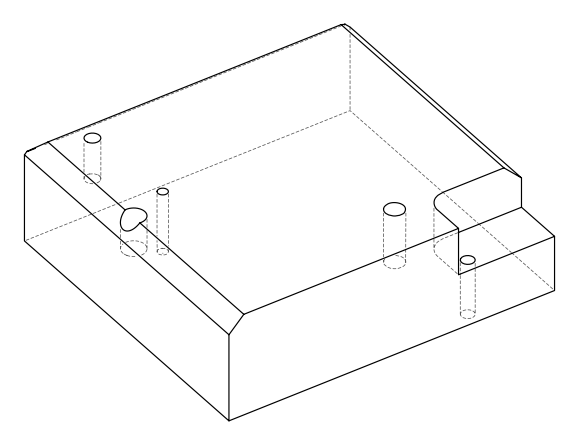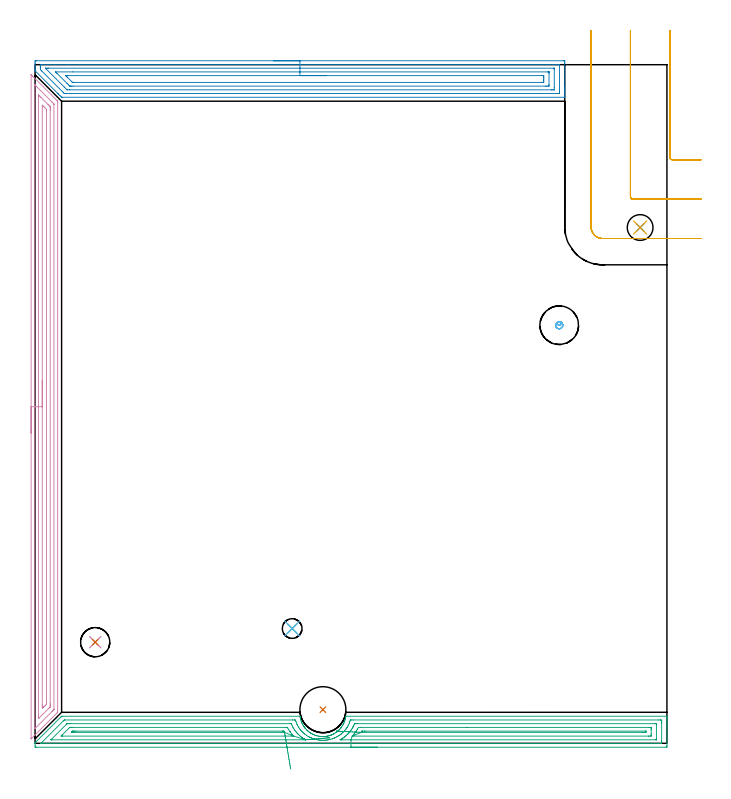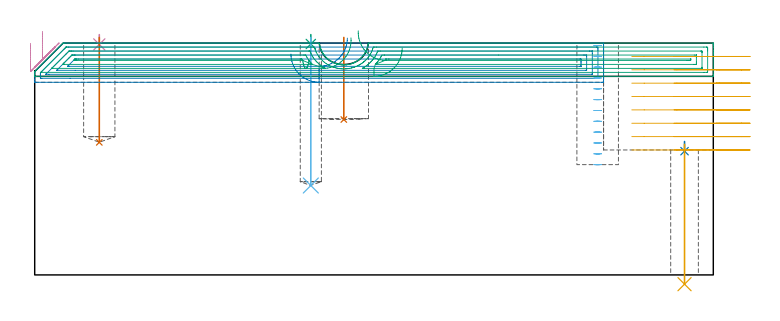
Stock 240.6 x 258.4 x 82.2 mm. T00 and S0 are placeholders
(PLAN: 12 operations, 7 tool changes, 32 min)
(1 INDEXABLE_INSERT_DRILL_BLIND_HOLE_FROM_SOLID | STEP1POCKET | NXT0302_006 | 0.12 min | 6463 mm3)
(2 SPOT_DRILL | STEP1HOLE | NXT0321_9005460120000 | 0.04 min | 4172 mm3)
(3 SPOT_DRILL_1 | STEP1POCKET_1 | NXT0321_9005460120000 | 0.03 min | 0 mm3)
(4 SPOT_DRILL_2 | STEP1POCKET_2 | NXT0321_9005460120000 | 0.03 min | 1 mm3)
(5 DRILL_THROUGH_HOLE_INTO_CENTER | STEP1HOLE | NXT0301_069 | 0.21 min | 3388 mm3)
(6 DRILL_BLIND_HOLE_INTO_CENTER | STEP1POCKET_1 | NXT0301_046 | 0.21 min | 2182 mm3)
(7 DRILL_BLIND_HOLE_INTO_CENTER_1 | STEP1POCKET_2 | NXT0301_082 | 0.15 min | 3269 mm3)
(8 AREA_MILL | FG_CHAMFER_SURFACE | UGT0205_001 | 8.23 min | 20162 mm3)
(9 AREA_MILL_1 | FG_CHAMFER_SURFACE_1 | UGT0205_001 | 9.45 min | 16419 mm3)
(10 AREA_MILL_2 | FG_CHAMFER_SURFACE_2 | UGT0205_001 | 8.01 min | 12214 mm3)
(11 MILL_CORNER_NOTCH_RECTANGULAR | CORNER_NOTCH_RECTANGULAR | UGT0201_094 | Follow Part, ap 5, ae 75% | 4.93 min | 105756 mm3)
(12 MILL_BLIND_HOLE_FROM_SOLID_MATERIAL | STEP1POCKET_3 | NXT0201_011 | Spiral | 0.62 min | 7326 mm3)
(TOOL NXT0302_006 | Index. Insert Drill 17.5mm [880-D1750L25-05] | D17.5 PA176 FL88 Z2)
(TOOL NXT0321_9005460120000 | NC Spot Drill, 142deg, 12mm, Carbide, Uncoated | D12 PA142 FL30 Z2)
(TOOL NXT0301_069 | Carbide Drill 9.8mm [860.1-0980-029A1-MM 2214] | D9.8 PA140 FL47 Z2)
(TOOL NXT0301_046 | Carbide Drill 7.5mm [860.1-0750-038A1-MM 2214] | D7.5 PA140 FL53 Z2)
(TOOL NXT0301_082 | Carbide Drill 11.1mm [860.1-1110-033A1-MM 2214] | D11.1 PA140 FL55 Z2)
(TOOL UGT0205_001 | Chamfer Mill 20 x 3 x 45 deg. | D20 FL50 Z2)
(TOOL UGT0201_094 | End mill 20 mm | D20 FL38 Z4)
(TOOL NXT0201_011 | ENDMILL 12mm [2P460-1200-NA 1630] | D12 FL38 Z6)
(OP 1 INDEXABLE_INSERT_DRILL_BLIND_HOLE_FROM_SOLID)
G17 G21 G94 G90
T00 M6
G54
G17 G0 G90 X109.6 Y12.8 S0 M3
G43 Z92.2 H1
G94 G81 G98 Z55.1 F250. R84.2
G80
M5
M2
(OP 2 SPOT_DRILL)
G17 G21 G94 G90
T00 M6
G54
G17 G0 G90 X230.4 Y196.4 S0 M3
G43 Z92.2 H0
G94 G81 G98 Z43.874 F250. R47.3
G80
M5
M2
(OP 3 SPOT_DRILL_1)
G17 G21 G94 G90
T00 M6
G54
G17 G0 G90 X97.9 Y43.7 S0 M3
G43 Z92.2 H0
G94 G81 G98 Z81.877 F250. R85.2
G80
M5
M2
(OP 4 SPOT_DRILL_2)
G17 G21 G94 G90
T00 M6
G54
G17 G0 G90 X22.9 Y38.5 S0 M3
G43 Z92.2 H0
G94 G81 G98 Z81.722 F250. R85.2
G80
M5
M2
(OP 5 DRILL_THROUGH_HOLE_INTO_CENTER)
G17 G21 G94 G90
T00 M6
G54
G17 G0 G90 X230.4 Y196.4 S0 M3
G43 Z92.2 H1
G94 G73 G98 Z-3.283 F250. Q9.517 R46.3
G80
M5
M2
(OP 6 DRILL_BLIND_HOLE_INTO_CENTER)
G17 G21 G94 G90
T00 M6
G54
G17 G0 G90 X97.9 Y43.7 S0 M3
G43 Z92.2 H1
G94 G81 G98 Z31.7 F250. R84.2
G80
M5
M2
(OP 7 DRILL_BLIND_HOLE_INTO_CENTER_1)
G17 G21 G94 G90
T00 M6
G54
G17 G0 G90 X22.9 Y38.5 S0 M3
G43 Z92.2 H1
G94 G81 G98 Z47. F250. R84.2
G80
M5
M2
(OP 8 AREA_MILL)
G17 G21 G94 G90
T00 M6
G54
G17 G0 G90 X90.85 Y259.9 S1061 M3
G43 Z92.2 H0
Z78.3
G94 G1 X90.888 Z77.428 F250.
X91.002 Z76.564
X91.191 Z75.712
X91.453 Z74.88
X91.787 Z74.074
X92.19 Z73.3
X92.659 Z72.564
X93.19 Z71.872
X93.779 Z71.229
X94.422 Z70.64
X95.114 Z70.109
X95.85 Z69.64
X96.624 Z69.237
X97.43 Z68.903
X98.262 Z68.641
X99.114 Z68.452
X99.978 Z68.338
X100.85 Z68.3
X201.112 Y259.899 Z68.301
X201.493 Y259.896 Z68.302
X201.69 Y259.892 Z68.305
X201.695 Y259.522 Z68.675
X201.7 Y258.943 Z69.254
Y249.883 Z78.311
Y249.287 Z78.91
Y249.007 Z79.19
Y248.411 Z79.786
Y248.131 Z80.065
Y247.57 Z80.629
Y247.255 Z80.945
Y246.242 Z81.957
X201.698 Y246.119 Z82.073
X201.69 Y246.002 Z82.188
X201.557 Y246. Z82.2
X10.391
X10.097 Y246.006 Z82.192
X9.99 Y246.109 Z82.089
X9.5 Y246.6 Z81.6
X8.844 Y247.255 Z80.942
X8.675 Y247.425 Z80.775
X0.084 Y256.017 Z72.182
X0.01 Y256.093 Z72.105
X0.001 Y256.296 Z71.903
X0. Y256.577 Z71.622
Y257.209 Z70.99
Y257.769 Z70.426
Y258.926 Z69.271
X0.005 Y259.522 Z68.672
X0.01 Y259.891 Z68.304
X0.208 Y259.896 Z68.301
X0.588 Y259.9 Z68.3
X100.85
Y258.486 Z69.714
X198.601
X199.329 Y258.485 Z69.715
X199.495 Y258.483 Z69.717
X199.664 Y258.479 Z69.721
X199.691 Y258.472 Z69.728
X199.695 Y258.451 Z69.749
X199.697 Y258.427 Z69.773
X199.7 Y258.282 Z69.918
Y248.643 Z79.557
X199.698 Y248.131 Z80.069
X199.695 Y247.771 Z80.429
X199.684 Y247.421 Z80.779
X199.329 Y247.417 Z80.783
X199.166 Y247.415 Z80.785
X192.46 Y247.414 Z80.786
X12.011
X11.283 Y247.417 Z80.783
X11.179 Y247.419 Z80.781
X11.152 Y247.421 Z80.779
X11.126 Y247.436 Z80.764
X11.069 Y247.489 Z80.711
X10.849 Y247.704 Z80.496
X10.419 Y248.131 Z80.069
X2.534 Y256.017 Z72.183
X2.371 Y256.181 Z72.019
X2.021 Y256.541 Z71.659
X2.01 Y256.893 Z71.307
X2.002 Y257.255 Z70.945
Y257.769 Z70.431
X2.005 Y258.129 Z70.071
X2.016 Y258.479 Z69.721
X2.371 Y258.483 Z69.717
X2.534 Y258.485 Z69.715
X12.558 Y258.486 Z69.714
X100.85
Y257.072 Z71.128
X197.547 Y257.071 Z71.129
X197.607 Y257.07 Z71.13
X197.655 Y257.068 Z71.132
X197.68 Y257.065 Z71.135
X197.69 Y257.042 Z71.158
X197.696 Y256.893 Z71.307
X197.699 Y256.744 Z71.456
X197.7 Y249.733 Z78.467
X197.698 Y249.007 Z79.193
X197.696 Y248.861 Z79.339
X197.691 Y248.84 Z79.36
X197.68 Y248.835 Z79.365
X197.637 Y248.832 Z79.368
X197.547 Y248.83 Z79.37
X196.837 Y248.829 Z79.371
X196.656 Y248.828 Z79.372
X13.065 Y248.829 Z79.371
X12.351 Y248.833 Z79.367
X12.174 Y248.836 Z79.364
X11.999 Y249.007 Z79.193
X11.283 Y249.717 Z78.483
X11.116 Y249.883 Z78.317
X4.153 Y256.847 Z71.353
X4.108 Y256.893 Z71.307
X4.066 Y256.941 Z71.259
X4.01 Y257.008 Z71.192
X4.005 Y257.039 Z71.161
X4.009 Y257.061 Z71.139
X4.02 Y257.065 Z71.135
X4.063 Y257.068 Z71.132
X4.153 Y257.07 Z71.13
X4.863 Y257.071 Z71.129
X5.044 Y257.072 Z71.128
X100.85
Y255.657 Z72.543
X195.239
X195.584 Y255.656 Z72.544
X195.651 Y255.654 Z72.546
X195.681 Y255.651 Z72.549
X195.69 Y255.648 Z72.552
X195.693 Y255.631 Z72.569
X195.697 Y255.546 Z72.654
X195.7 Y255.204 Z72.996
X195.699 Y250.759 Z77.441
X195.693 Y250.353 Z77.847
X195.69 Y250.258 Z77.942
X195.573 Y250.25 Z77.95
X195.395 Y250.246 Z77.954
X194.873 Y250.244 Z77.956
X194.508 Y250.243 Z77.957
X14.482
X13.956 Y250.244 Z77.956
X13.588 Y250.246 Z77.954
X13.329 Y250.25 Z77.95
X13.199 Y250.262 Z77.938
X13.065 Y250.388 Z77.812
X12.69 Y250.759 Z77.441
X12.174 Y251.275 Z76.925
X8.309 Y255.141 Z73.059
X8.019 Y255.433 Z72.767
X7.835 Y255.623 Z72.577
X7.81 Y255.651 Z72.549
X7.812 Y255.652 Z72.548
X7.845 Y255.655 Z72.545
X7.908 Y255.656 Z72.544
X14.374 Y255.657 Z72.543
X100.85
Y254.243 Z73.957
X193.113
X193.528 Y254.241 Z73.959
X193.631 Y254.239 Z73.961
X193.68 Y254.236 Z73.964
X193.691 Y254.231 Z73.969
X193.693 Y254.212 Z73.988
X193.697 Y254.112 Z74.088
X193.7 Y253.666 Z74.534
Y253.388 Z74.812
Y252.789 Z75.411
X193.699 Y252.512 Z75.688
X193.697 Y251.917 Z76.283
X193.69 Y251.714 Z76.486
X193.68 Y251.663 Z76.537
X193.634 Y251.662 Z76.538
X193.526 Y251.659 Z76.541
X193.091 Y251.657 Z76.543
X14.826
X14.391 Y251.659 Z76.541
X14.283 Y251.662 Z76.538
X14.26 Y251.664 Z76.536
X14.229 Y251.681 Z76.519
X14.156 Y251.75 Z76.45
X13.956 Y251.943 Z76.257
X12.174 Y253.725 Z74.475
X11.799 Y254.105 Z74.095
X11.733 Y254.174 Z74.026
X11.678 Y254.236 Z73.964
X12.196 Y254.243 Z73.957
X100.85
X101.722 Z73.995
X102.587 Z74.109
X103.438 Z74.298
X104.27 Z74.56
X105.076 Z74.894
X105.85 Z75.297
X106.586 Z75.765
X107.278 Z76.296
X107.921 Z76.886
X108.51 Z77.529
X109.042 Z78.221
X109.51 Z78.957
X109.913 Z79.731
X110.247 Z80.537
X110.509 Z81.369
X110.698 Z82.22
X110.812 Z83.085
X110.85 Z83.957
G0 Z92.2
M5
M2
(OP 9 AREA_MILL_1)
G17 G21 G94 G90
T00 M6
G54
G17 G0 G90 X130.3 Y-1.5 S1061 M3
G43 Z92.2 H0
Z80.4
G94 G1 X130.262 Z79.528 F250.
X130.148 Z78.664
X129.959 Z77.812
X129.697 Z76.98
X129.363 Z76.174
X128.96 Z75.4
X128.492 Z74.664
X127.96 Z73.972
X127.371 Z73.329
X126.728 Z72.74
X126.036 Z72.209
X125.3 Z71.74
X124.526 Z71.337
X123.72 Z71.003
X122.888 Z70.741
X122.036 Z70.552
X121.172 Z70.438
X120.3 Z70.4
X0.451 Y-1.499 Z70.401
X0.169 Y-1.496 Z70.404
X0.002 Y-1.491 Z70.405
X0. Y-0.937 Z70.958
Y0.16 Z72.059
X0.001 Y0.175 Z72.074
X0.005 Y0.194 Z72.092
X0.02 Y0.221 Z72.119
X0.196 Y0.398 Z72.294
X0.318 Y0.518 Z72.417
X0.561 Y0.761 Z72.661
X9.875 Y10.075 Z81.974
X10.113 Y10.307 Z82.192
X10.436 Y10.3 Z82.2
X100.65
X100.908 Y10.293 Z82.193
X100.948 Y10.032 Z81.931
X100.965 Y9.917 Z81.816
X101.001 Y9.737 Z81.633
X101.022 Y9.626 Z81.523
X101.059 Y9.438 Z81.337
X101.089 Y9.316 Z81.216
X101.168 Y8.994 Z80.894
X101.299 Y8.553 Z80.453
X101.422 Y8.205 Z80.105
X101.543 Y7.896 Z79.796
X101.558 Y7.86 Z79.759
X101.643 Y7.67 Z79.568
X101.867 Y7.224 Z79.122
X101.953 Y7.068 Z78.968
X102.112 Y6.784 Z78.684
X102.212 Y6.624 Z78.524
X102.276 Y6.519 Z78.419
X102.437 Y6.28 Z78.179
X102.45 Y6.26 Z78.158
X102.512 Y6.179 Z78.075
X102.607 Y6.052 Z77.951
X102.721 Y5.9 Z77.799
X102.734 Y5.885 Z77.784
X102.862 Y5.734 Z77.63
X103.024 Y5.539 Z77.438
X103.343 Y5.189 Z77.087
X103.517 Y5.016 Z76.915
X103.627 Y4.916 Z76.814
X103.87 Y4.697 Z76.595
X103.925 Y4.651 Z76.549
X104.235 Y4.392 Z76.292
X104.521 Y4.182 Z76.08
X104.589 Y4.132 Z76.029
X104.632 Y4.104 Z76.
X104.855 Y3.954 Z75.852
X104.986 Y3.872 Z75.772
X105.128 Y3.784 Z75.684
X105.57 Y3.543 Z75.44
X105.782 Y3.438 Z75.337
X106.02 Y3.32 Z75.219
X106.186 Y3.247 Z75.146
X106.547 Y3.109 Z75.004
X106.913 Y2.983 Z74.876
X107.357 Y2.852 Z74.75
X107.805 Y2.745 Z74.642
X108.251 Y2.663 Z74.562
X108.351 Y2.65 Z74.548
X108.582 Y2.619 Z74.518
X108.689 Y2.606 Z74.502
X108.698 Y2.605 Z74.501
X109.144 Y2.568 Z74.467
X109.329 Y2.561 Z74.46
X109.582 Y2.553 Z74.447
X109.59
X110.037 Y2.567 Z74.465
X110.475 Y2.603 Z74.498
X110.483
X110.571 Y2.613 Z74.511
X110.634 Y2.621 Z74.52
X110.906 Y2.656 Z74.556
X110.93 Y2.659 Z74.559
X111.375 Y2.74 Z74.639
X111.431 Y2.753 Z74.652
X111.823 Y2.846 Z74.745
X112.261 Y2.975 Z74.868
X112.268 Y2.977 Z74.87
X112.439 Y3.035 Z74.93
X112.643 Y3.106 Z75.
X112.708 Y3.131 Z75.025
X112.93 Y3.214 Z75.114
X113.014 Y3.247 Z75.146
X113.16 Y3.312 Z75.209
X113.61 Y3.532 Z75.43
X113.746 Y3.607 Z75.506
X114.053 Y3.776 Z75.675
X114.494 Y4.059 Z75.957
X114.608 Y4.132 Z76.03
X114.945 Y4.378 Z76.277
X115.321 Y4.69 Z76.587
X115.536 Y4.884 Z76.781
X115.684 Y5.017 Z76.914
X115.838 Y5.169 Z77.066
X116.166 Y5.528 Z77.428
X116.188 Y5.553 Z77.453
X116.338 Y5.734 Z77.63
X116.43 Y5.842 Z77.74
X116.479 Y5.9 Z77.799
X116.73 Y6.231 Z78.13
X117.084 Y6.785 Z78.684
X117.174 Y6.944 Z78.842
X117.333 Y7.223 Z79.123
X117.394 Y7.344 Z79.243
X117.478 Y7.513 Z79.409
X117.558 Y7.67 Z79.568
X117.623 Y7.814 Z79.713
X117.896 Y8.554 Z80.452
X117.986 Y8.847 Z80.744
X118.032 Y8.995 Z80.893
X118.141 Y9.438 Z81.337
X118.199 Y9.737 Z81.632
X118.234 Y9.912 Z81.809
X118.268 Y10.137 Z82.036
X118.275 Y10.181 Z82.08
X118.287 Y10.24 Z82.132
X118.302 Y10.297 Z82.189
X118.514 Y10.3 Z82.2
X240.431
X240.59 Y10.297 Z82.188
X240.593 Y10.257 Z82.148
X240.6 Y9.874 Z81.773
Y9.52 Z81.42
Y8.847 Z80.742
Y7.621 Z79.518
Y7.068 Z78.963
Y6.455 Z78.351
Y-0.937 Z70.961
X240.598 Y-1.215 Z70.682
X240.59 Y-1.492 Z70.406
X240.313 Y-1.499 Z70.399
X120.3 Y-1.5 Z70.4
Y-0.086 Z71.814
X2.402 Y-0.085 Z71.815
X2.363 Y-0.084 Z71.816
X2.286 Y-0.081 Z71.819
X2.187 Y-0.074 Z71.826
X2.21 Y-0.047 Z71.853
X2.303 Y0.051 Z71.951
X2.402 Y0.152 Z72.052
X10.769 Y8.519 Z80.419
X11.1 Y8.847 Z80.747
X11.127 Y8.87 Z80.77
X11.138 Y8.878 Z80.778
X11.179 Y8.881 Z80.781
X11.256 Y8.885 Z80.785
X11.295 Y8.886 Z80.786
X97.971
X98.828 Y8.883 Z80.783
X98.864 Y8.88 Z80.78
X99.164 Y8.847 Z80.747
X99.3 Y8.412 Z80.312
X99.458 Y7.958 Z79.858
X99.757 Y7.203 Z79.103
X99.823 Y7.068 Z78.968
X99.89 Y6.936 Z78.836
X100.314 Y6.179 Z78.079
X100.65 Y5.657 Z77.557
X100.926 Y5.289 Z77.189
X101.205 Y4.948 Z76.848
X101.543 Y4.558 Z76.458
X101.694 Y4.4 Z76.3
X102.074 Y4.035 Z75.935
X102.437 Y3.715 Z75.615
X102.683 Y3.511 Z75.411
X103.33 Y3.036 Z74.936
X104. Y2.621 Z74.521
X104.223 Y2.496 Z74.396
X104.494 Y2.351 Z74.251
X105.116 Y2.06 Z73.96
X105.253 Y2.004 Z73.904
X105.971 Y1.732 Z73.632
X106.009 Y1.718 Z73.618
X106.03 Y1.711 Z73.611
X106.546 Y1.565 Z73.465
X106.902 Y1.474 Z73.374
X107.242 Y1.394 Z73.294
X107.796 Y1.292 Z73.192
X108.307 Y1.223 Z73.123
X108.689 Y1.188 Z73.088
X109.269 Y1.153 Z73.053
X109.582 Y1.143 Z73.043
X110.155 Y1.161 Z73.061
X110.475 Y1.185 Z73.085
X110.975 Y1.234 Z73.134
X111.368 Y1.286 Z73.186
X111.747 Y1.354 Z73.254
X112.261 Y1.465 Z73.365
X112.477 Y1.517 Z73.417
X113.155 Y1.707 Z73.607
X113.173 Y1.713 Z73.613
X113.228 Y1.732 Z73.632
X113.917 Y1.992 Z73.892
X114.048 Y2.044 Z73.944
X114.443 Y2.227 Z74.127
X114.941 Y2.477 Z74.377
X115.035 Y2.527 Z74.427
X115.201 Y2.621 Z74.521
X115.592 Y2.862 Z74.762
X115.834 Y3.017 Z74.917
X116.128 Y3.218 Z75.118
X116.519 Y3.511 Z75.411
X116.635 Y3.602 Z75.502
X116.727 Y3.679 Z75.579
X117.109 Y4.02 Z75.92
X117.51 Y4.4 Z76.3
X117.565 Y4.455 Z76.355
X117.62 Y4.515 Z76.415
X117.98 Y4.931 Z76.831
X118.277 Y5.289 Z77.189
X118.381 Y5.421 Z77.321
X118.514 Y5.599 Z77.499
X118.741 Y5.953 Z77.853
X118.881 Y6.179 Z78.079
X119.073 Y6.511 Z78.411
X119.378 Y7.068 Z78.968
X119.388 Y7.087 Z78.987
X119.407 Y7.126 Z79.026
X119.646 Y7.72 Z79.62
X119.734 Y7.958 Z79.858
X119.88 Y8.376 Z80.276
X120.036 Y8.847 Z80.747
X120.267 Y8.88 Z80.78
X120.3 Y8.882 Z80.782
X121.154 Y8.886 Z80.786
X237.266
X238.162 Y8.884 Z80.784
X238.198 Y8.882 Z80.782
X238.59 Y8.847 Z80.747
X238.597 Y8.45 Z80.35
X238.599 Y7.958 Z79.858
X238.6 Y7.558 Z79.458
X238.599 Y0.842 Z72.742
X238.598 Y0.444 Z72.344
X238.59 Y-0.047 Z71.853
X238.233 Y-0.082 Z71.818
X238.198 Y-0.083 Z71.817
X237.344 Y-0.086 Z71.814
X120.3
Y1.329 Z73.229
X116.964
X116.727
X116.236 Y1.331 Z73.231
X116.203 Y1.334 Z73.234
X116.156 Y1.34 Z73.24
X116.2 Y1.367 Z73.267
X116.383 Y1.476 Z73.376
X116.727 Y1.679 Z73.579
X116.76 Y1.699 Z73.599
X116.812 Y1.732 Z73.632
X117.299 Y2.052 Z73.952
X117.62 Y2.275 Z74.175
X117.819 Y2.423 Z74.323
X118.073 Y2.621 Z74.521
X118.313 Y2.821 Z74.721
X118.514 Y2.993 Z74.893
X118.783 Y3.243 Z75.143
X119.063 Y3.511 Z75.411
X119.233 Y3.684 Z75.584
X119.407 Y3.869 Z75.769
X119.654 Y4.154 Z76.054
X119.86 Y4.4 Z76.3
X120.055 Y4.644 Z76.544
X120.3 Y4.964 Z76.864
X120.43 Y5.16 Z77.06
X120.513 Y5.289 Z77.189
X120.771 Y5.71 Z77.61
X121.039 Y6.179 Z78.079
X121.094 Y6.278 Z78.178
X121.193 Y6.467 Z78.367
X121.383 Y6.879 Z78.779
X121.618 Y7.421 Z79.321
X121.636 Y7.461 Z79.361
X121.688 Y7.465 Z79.365
X122.086 Y7.469 Z79.369
X122.575 Y7.471 Z79.371
X236.007
X236.412 Y7.469 Z79.369
X236.546 Y7.467 Z79.367
X236.586 Y7.465 Z79.365
X236.592 Y7.38 Z79.28
X236.596 Y7.256 Z79.156
X236.599 Y7.068 Z78.968
X236.6 Y6.881 Z78.781
X236.599 Y1.732 Z73.632
X236.598 Y1.547 Z73.447
X236.59 Y1.358 Z73.258
X236.581 Y1.335 Z73.235
X236.563 Y1.333 Z73.233
X236.513 Y1.33 Z73.23
X236.412 Y1.329 Z73.229
X120.3
X120.776 Y2.75 Z74.65
X120.78 Y2.756 Z74.656
X120.91 Y2.903 Z74.803
X121.193 Y3.219 Z75.119
X121.329 Y3.376 Z75.276
X121.442 Y3.511 Z75.411
X121.729 Y3.866 Z75.766
X122.086 Y4.322 Z76.222
X122.118 Y4.368 Z76.268
X122.139 Y4.4 Z76.3
X122.461 Y4.916 Z76.816
X122.688 Y5.289 Z77.189
X122.795 Y5.473 Z77.373
X123.115 Y6.044 Z77.944
X123.873 Y6.055 Z77.955
X123.996 Y6.056 Z77.956
X164.456 Y6.057 Z77.957
X233.854
X234.527 Y6.055 Z77.955
X234.564 Y6.053 Z77.953
X234.582 Y6.051 Z77.951
X234.59 Y6.041 Z77.941
X234.594 Y5.939 Z77.839
X234.598 Y5.731 Z77.631
X234.6 Y5.315 Z77.215
Y3.536 Z75.436
X234.597 Y3.079 Z74.979
X234.593 Y2.863 Z74.763
X234.59 Y2.761 Z74.661
X234.497 Y2.749 Z74.649
X233.732 Y2.744 Z74.644
X233.61 Y2.743 Z74.643
X121.071
X120.894 Y2.745 Z74.645
X120.806 Y2.748 Z74.648
X120.776 Y2.75 Z74.65
X124.2 Y4.164 Z76.064
X124.203 Y4.176 Z76.076
X124.225 Y4.218 Z76.118
X124.335 Y4.4 Z76.3
X124.439 Y4.564 Z76.464
X124.477 Y4.619 Z76.519
X124.493 Y4.636 Z76.536
X124.526 Y4.638 Z76.538
X124.766 Y4.641 Z76.541
X125.415 Y4.643 Z76.543
X125.659
X232.596 Y4.642 Z76.542
X232.597
X232.599 Y4.639 Z76.539
X232.596 Y4.4 Z76.3
X232.591 Y4.238 Z76.138
X232.587 Y4.164 Z76.064
X232.434 Y4.161 Z76.061
X232.189 Y4.158 Z76.058
X231.946 Y4.157 Z76.057
X231.297
X124.522
X124.359 Y4.159 Z76.059
X124.229 Y4.162 Z76.062
X124.2 Y4.164 Z76.064
X123.332 Y4.207 Z76.145
X122.475 Y4.249 Z76.301
X121.635 Y4.291 Z76.532
X120.818 Y4.331 Z76.835
X120.03 Y4.37 Z77.208
X119.278 Y4.407 Z77.649
X118.567 Y4.442 Z78.153
X117.903 Y4.475 Z78.718
X117.29 Y4.506 Z79.338
X116.734 Y4.533 Z80.01
X116.238 Y4.558 Z80.727
X115.807 Y4.579 Z81.485
X115.443 Y4.597 Z82.278
X115.15 Y4.611 Z83.099
X114.929 Y4.622 Z83.943
X114.783 Y4.63 Z84.803
X114.712 Y4.633 Z85.673
X114.717 Z86.545
G0 X112.133 Y2.112 Z84.048
G1 X112.169 Y2.115 Z83.176
X112.129 Y2.112 Z82.305
X112.013 Y2.102 Z81.44
X111.823 Y2.086 Z80.589
X111.56 Y2.063 Z79.758
X111.225 Y2.035 Z78.953
X110.822 Y2. Z78.18
X110.353 Y1.96 Z77.445
X109.822 Y1.915 Z76.754
X109.233 Y1.865 Z76.113
X108.591 Y1.81 Z75.525
X107.9 Y1.751 Z74.996
X107.165 Y1.689 Z74.529
X106.393 Y1.623 Z74.128
X105.589 Y1.554 Z73.796
X104.76 Y1.483 Z73.536
X103.911 Y1.411 Z73.349
X103.048 Y1.338 Z73.238
X103.012 Y1.335 Z73.235
X102.926 Y1.331 Z73.231
X102.841 Y1.329 Z73.229
X6.379
X6.243 Y1.331 Z73.231
X6.077 Y1.335 Z73.235
X6.049 Y1.339 Z73.239
X6.067 Y1.361 Z73.261
X6.107 Y1.405 Z73.305
X6.156 Y1.456 Z73.356
X6.203 Y1.504 Z73.404
X11.997 Y7.297 Z79.197
X12.076 Y7.373 Z79.273
X12.141 Y7.431 Z79.331
X12.181 Y7.465 Z79.365
X12.227 Y7.466 Z79.366
X12.716 Y7.47 Z79.37
X13.12 Y7.471 Z79.371
X13.608 Y7.472 Z79.372
X97.078 Y7.471 Z79.371
X97.482 Y7.469 Z79.369
X97.535 Y7.466 Z79.366
X97.558 Y7.464 Z79.364
X97.566 Y7.45 Z79.35
X97.599 Y7.381 Z79.281
X97.652 Y7.259 Z79.159
X97.736 Y7.068 Z78.968
X97.971 Y6.539 Z78.439
X98.163 Y6.179 Z78.079
X98.389 Y5.762 Z77.662
X98.689 Y5.289 Z77.189
X98.864 Y5.021 Z76.921
X99.343 Y4.4 Z76.3
X99.757 Y3.917 Z75.817
X100.136 Y3.511 Z75.411
X100.65 Y3.03 Z74.93
X101.127 Y2.621 Z74.521
X101.543 Y2.308 Z74.208
X101.878 Y2.063 Z73.963
X102.387 Y1.732 Z73.632
X102.437 Y1.7 Z73.6
X102.52 Y1.649 Z73.549
X103.048 Y1.338 Z73.238
X98.41 Y2.749 Z74.649
X97.848 Y2.743 Z74.643
X10.44
X10.317 Y2.744 Z74.644
X9.92 Y2.75 Z74.65
X10.11 Y2.95 Z74.85
X10.326 Y3.175 Z75.075
X10.44 Y3.291 Z75.191
X12.778 Y5.629 Z77.529
X13.12 Y5.968 Z77.868
X13.197 Y6.036 Z77.936
X13.216 Y6.051 Z77.951
X13.247 Y6.052 Z77.952
X14.013 Y6.057 Z77.957
X14.135
X95.414
X95.799 Y6.053 Z77.953
X95.991 Y6.05 Z77.95
X96.082 Y6.043 Z77.943
X96.184 Y5.87 Z77.77
X96.512 Y5.289 Z77.189
X97.019 Y4.458 Z76.358
X97.058 Y4.4 Z76.3
X97.078 Y4.372 Z76.272
X97.767 Y3.511 Z75.411
X97.971 Y3.266 Z75.166
X98.348 Y2.834 Z74.734
X98.41 Y2.749 Z74.649
X95.006 Y4.164 Z76.064
X94.997 Y4.162 Z76.062
X94.956 Y4.159 Z76.059
X94.886 Y4.157 Z76.057
X14.906
X14.256 Y4.158 Z76.058
X14.013 Y4.161 Z76.061
X13.787 Y4.164 Z76.064
X14.013 Y4.415 Z76.315
X14.196 Y4.586 Z76.486
X14.261 Y4.636 Z76.536
X14.338 Y4.638 Z76.538
X14.663 Y4.642 Z76.542
X14.906 Y4.643 Z76.543
X15.555
X94.154
X94.398 Y4.641 Z76.541
X94.642 Y4.638 Z76.538
X94.706 Y4.636 Z76.536
X94.733 Y4.602 Z76.502
X94.784 Y4.528 Z76.428
X94.868 Y4.4 Z76.3
X94.954 Y4.26 Z76.16
X95.005 Y4.169 Z76.069
X95.006 Y4.164 Z76.064
X95.112 Y3.526 Z75.479
X95.225 Y2.839 Z74.953
X95.345 Y2.11 Z74.489
X95.472 Y1.344 Z74.091
X95.604 Y0.547 Z73.763
X95.739 Y-0.276 Z73.506
X95.878 Y-1.117 Z73.323
X96.02 Y-1.971 Z73.215
X96.162 Y-2.832 Z73.183
X96.304 Y-3.691 Z73.227
X96.444 Y-4.544 Z73.347
X96.583 Y-5.383 Z73.541
X96.718 Y-6.202 Z73.809
X96.849 Y-6.995 Z74.148
X96.975 Y-7.756 Z74.556
X97.094 Y-8.478 Z75.03
X97.206 Y-9.158 Z75.566
X97.311 Y-9.788 Z76.159
G0 Z92.2
M5
M2
(OP 10 AREA_MILL_2)
G17 G21 G94 G90
T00 M6
G54
G17 G0 G90 X-1.5 Y118.15 S1061 M3
G43 Z92.2 H0
Z82.1
G94 G1 Y118.188 Z81.228 F250.
Y118.302 Z80.363
Y118.491 Z79.512
Y118.753 Z78.68
Y119.087 Z77.874
Y119.49 Z77.1
Y119.959 Z76.364
Y120.49 Z75.672
Y121.079 Z75.029
Y121.722 Z74.44
Y122.414 Z73.908
Y123.15 Z73.44
Y123.924 Z73.037
Y124.73 Z72.703
Y125.562 Z72.441
Y126.414 Z72.252
Y127.279 Z72.138
Y128.15 Z72.1
Y254.487
X-1.497 Y254.589 Z72.101
X-1.496 Y254.59 Z72.102
X-1.488 Y254.589 Z72.11
X-0.908 Y254.008 Z72.692
X8.345 Y244.755 Z81.944
X8.594 Y244.495 Z82.192
X8.6 Y244.176 Z82.2
Y12.124
X8.594 Y11.805 Z82.192
X8.344 Y11.544 Z81.943
X-1.191 Y2.009 Z72.408
X-1.353 Y1.845 Z72.244
X-1.489 Y1.711 Z72.109
X-1.496 Y1.71 Z72.102
X-1.499 Y1.711 Z72.099
X-1.5 Y1.813 Z72.1
Y128.15
X-0.086 Z73.514
Y250.493
X-0.084 Y250.564 Z73.516
X-0.08 Y250.702 Z73.52
X-0.078 Y250.719 Z73.522
X-0.073 Y250.717 Z73.527
X-0.052 Y250.699 Z73.548
X-0.016 Y250.666 Z73.584
X6.473 Y244.176 Z80.073
X7.116 Y243.526 Z80.716
X7.172 Y243.466 Z80.772
X7.18 Y243.353 Z80.78
X7.184 Y243.284 Z80.784
X7.185 Y243.215 Z80.785
Y13.016
X7.184 Y12.948 Z80.784
X7.181 Y12.878 Z80.781
X7.178 Y12.839 Z80.778
X7.163 Y12.821 Z80.763
X7.116 Y12.769 Z80.716
X6.795 Y12.445 Z80.395
X6.474 Y12.124 Z80.074
X0.105 Y5.755 Z73.705
X-0.016 Y5.639 Z73.584
X-0.06 Y5.602 Z73.54
X-0.079 Y5.589 Z73.521
X-0.086 Y5.876 Z73.514
Y128.15
X1.328 Z74.928
X1.329 Y245.961 Z74.929
Y246.399
X1.333 Y246.854 Z74.933
X1.334 Y246.855 Z74.934
X1.343 Y246.854 Z74.943
X1.767 Y246.433 Z75.367
X2.24 Y245.961 Z75.84
X4.917 Y243.284 Z78.517
X5.333 Y242.868 Z78.933
X5.571 Y242.628 Z79.171
X5.688 Y242.506 Z79.288
X5.745 Y242.444 Z79.345
X5.765 Y242.416 Z79.365
X5.766 Y242.391 Z79.366
X5.77 Y241.954 Z79.37
X5.771 Y241.499 Z79.371
X5.772 Y241.06 Z79.372
X5.771 Y15.255 Z79.371
Y14.801
X5.769 Y14.365 Z79.369
X5.764 Y13.909 Z79.364
X5.751 Y13.862 Z79.351
X5.712 Y13.818 Z79.312
X5.65 Y13.752 Z79.25
X5.571 Y13.671 Z79.171
X5.333 Y13.432 Z78.933
X1.557 Y9.657 Z75.157
X1.346 Y9.446 Z74.946
X1.341 Z74.941
X1.336 Z74.936
X1.334 Y9.466 Z74.934
X1.33 Y9.884 Z74.93
X1.329 Y10.339 Z74.929
X1.328 Y10.778 Z74.928
Y128.15
X2.743 Z76.343
Y242.391
X2.745 Y242.742 Z76.345
X2.747 Y242.917 Z76.347
X2.749 Y242.987 Z76.349
X2.805 Y242.935 Z76.405
X3.359 Y242.391 Z76.959
X3.55 Y242.201 Z77.15
X4.247 Y241.499 Z77.847
X4.346 Y241.393 Z77.946
X4.35 Y241.296 Z77.95
X4.354 Y241.095 Z77.954
X4.357 Y240.691 Z77.957
Y240.606
Y16.671
X4.356 Y15.779 Z77.956
X4.355 Y15.694 Z77.955
X4.341 Y14.902 Z77.941
X4.248 Y14.801 Z77.848
X3.901 Y14.45 Z77.501
X3.55 Y14.099 Z77.15
X3.36 Y13.909 Z76.96
X3.27 Y13.819 Z76.87
X3.006 Y13.561 Z76.606
X2.756 Y13.317 Z76.356
X2.745 Y13.823 Z76.345
X2.744 Y13.909 Z76.344
X2.743 Y14.61 Z76.343
Y128.15
Y129.022 Z76.381
Y129.887 Z76.495
Y130.738 Z76.683
Y131.57 Z76.946
Y132.376 Z77.28
Y133.15 Z77.682
Y133.886 Z78.151
Y134.578 Z78.682
Y135.221 Z79.272
Y135.811 Z79.915
Y136.342 Z80.607
Y136.81 Z81.343
Y137.213 Z82.116
Y137.547 Z82.922
Y137.809 Z83.754
Y137.998 Z84.606
Y138.112 Z85.471
Y138.15 Z86.343
G0 Z92.2
M5
M2
(OP 11 MILL_CORNER_NOTCH_RECTANGULAR)
G17 G21 G94 G90
T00 M6
G54
G17 G0 G90 X241.7 Y271.339 S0 M3
G43 Z92.2 H0
Z77.462
G94 G1 Y268.339 F250.
Y223.196 F500.
G3 X242.696 Y222.2 R1.
G1 X250.6
X253.6 F250.
G0 Z92.2
X226.7 Y271.4
Z77.462
G1 Y268.4
Y208.196 F500.
G3 X227.696 Y207.2 R1.
G1 X250.6
X253.6 F250.
G0 Z92.2
X211.7 Y271.4
Z77.462
G1 Y268.4
Y196.6 F500.
G3 X216.1 Y192.2 R4.4
G1 X250.6
X253.6 F250.
G0 Z92.2
X241.7 Y271.339
Z72.725
G1 Y268.339
Y223.196 F500.
G3 X242.696 Y222.2 R1.
G1 X250.6
X253.6 F250.
G0 Z92.2
X226.7 Y271.4
Z72.725
G1 Y268.4
Y208.196 F500.
G3 X227.696 Y207.2 R1.
G1 X250.6
X253.6 F250.
G0 Z92.2
X211.7 Y271.4
Z72.725
G1 Y268.4
Y196.6 F500.
G3 X216.1 Y192.2 R4.4
G1 X250.6
X253.6 F250.
G0 Z92.2
X241.7 Y271.339
Z67.987
G1 Y268.339
Y223.196 F500.
G3 X242.696 Y222.2 R1.
G1 X250.6
X253.6 F250.
G0 Z92.2
X226.7 Y271.4
Z67.987
G1 Y268.4
Y208.196 F500.
G3 X227.696 Y207.2 R1.
G1 X250.6
X253.6 F250.
G0 Z92.2
X211.7 Y271.4
Z67.987
G1 Y268.4
Y196.6 F500.
G3 X216.1 Y192.2 R4.4
G1 X250.6
X253.6 F250.
G0 Z92.2
X241.7 Y271.339
Z63.25
G1 Y268.339
Y223.196 F500.
G3 X242.696 Y222.2 R1.
G1 X250.6
X253.6 F250.
G0 Z92.2
X226.7 Y271.4
Z63.25
G1 Y268.4
Y208.196 F500.
G3 X227.696 Y207.2 R1.
G1 X250.6
X253.6 F250.
G0 Z92.2
X211.7 Y271.4
Z63.25
G1 Y268.4
Y196.6 F500.
G3 X216.1 Y192.2 R4.4
G1 X250.6
X253.6 F250.
G0 Z92.2
X241.7 Y271.339
Z58.512
G1 Y268.339
Y223.196 F500.
G3 X242.696 Y222.2 R1.
G1 X250.6
X253.6 F250.
G0 Z92.2
X226.7 Y271.4
Z58.512
G1 Y268.4
Y208.196 F500.
G3 X227.696 Y207.2 R1.
G1 X250.6
X253.6 F250.
G0 Z92.2
X211.7 Y271.4
Z58.512
G1 Y268.4
Y196.6 F500.
G3 X216.1 Y192.2 R4.4
G1 X250.6
X253.6 F250.
G0 Z92.2
X241.7 Y271.339
Z53.775
G1 Y268.339
Y223.196 F500.
G3 X242.696 Y222.2 R1.
G1 X250.6
X253.6 F250.
G0 Z92.2
X226.7 Y271.4
Z53.775
G1 Y268.4
Y208.196 F500.
G3 X227.696 Y207.2 R1.
G1 X250.6
X253.6 F250.
G0 Z92.2
X211.7 Y271.4
Z53.775
G1 Y268.4
Y196.6 F500.
G3 X216.1 Y192.2 R4.4
G1 X250.6
X253.6 F250.
G0 Z92.2
X241.7 Y271.339
Z49.037
G1 Y268.339
Y223.196 F500.
G3 X242.696 Y222.2 R1.
G1 X250.6
X253.6 F250.
G0 Z92.2
X226.7 Y271.4
Z49.037
G1 Y268.4
Y208.196 F500.
G3 X227.696 Y207.2 R1.
G1 X250.6
X253.6 F250.
G0 Z92.2
X211.7 Y271.4
Z49.037
G1 Y268.4
Y196.6 F500.
G3 X216.1 Y192.2 R4.4
G1 X250.6
X253.6 F250.
G0 Z92.2
X241.7 Y271.339
Z44.3
G1 Y268.339
Y223.196 F500.
G3 X242.696 Y222.2 R1.
G1 X250.6
X253.6 F250.
G0 Z92.2
X226.7 Y271.4
Z44.3
G1 Y268.4
Y208.196 F500.
G3 X227.696 Y207.2 R1.
G1 X250.6
X253.6 F250.
G0 Z92.2
X211.7 Y271.4
Z44.3
G1 Y268.4
Y196.6 F500.
G3 X216.1 Y192.2 R4.4
G1 X250.6
X253.6 F250.
G0 Z92.2
M5
M2
(OP 12 MILL_BLIND_HOLE_FROM_SOLID_MATERIAL)
G17 G21 G94 G90
T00 M6
G54
G17 G0 G90 X199.6 Y159.2 S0 M3
G43 Z92.2 H1
Z81.358
G94 G3 X200.275 Y159.875 R0.675 F250.
X199.6 Y160.55 R0.675
X198.25 Y159.2 R1.35
X199.6 Y160.55 R-1.35
X198.925 Y159.875 R0.675
X199.6 Y159.2 R0.675
G0 Z77.517
G3 X200.275 Y159.875 R0.675
X199.6 Y160.55 R0.675
X198.25 Y159.2 R1.35
X199.6 Y160.55 R-1.35
X198.925 Y159.875 R0.675
X199.6 Y159.2 R0.675
G0 Z73.675
G3 X200.275 Y159.875 R0.675
X199.6 Y160.55 R0.675
X198.25 Y159.2 R1.35
X199.6 Y160.55 R-1.35
X198.925 Y159.875 R0.675
X199.6 Y159.2 R0.675
G0 Z69.833
G3 X200.275 Y159.875 R0.675
X199.6 Y160.55 R0.675
X198.25 Y159.2 R1.35
X199.6 Y160.55 R-1.35
X198.925 Y159.875 R0.675
X199.6 Y159.2 R0.675
G0 Z65.992
G3 X200.275 Y159.875 R0.675
X199.6 Y160.55 R0.675
X198.25 Y159.2 R1.35
X199.6 Y160.55 R-1.35
X198.925 Y159.875 R0.675
X199.6 Y159.2 R0.675
G0 Z62.15
G3 X200.275 Y159.875 R0.675
X199.6 Y160.55 R0.675
X198.25 Y159.2 R1.35
X199.6 Y160.55 R-1.35
X198.925 Y159.875 R0.675
X199.6 Y159.2 R0.675
G0 Z58.308
G3 X200.275 Y159.875 R0.675
X199.6 Y160.55 R0.675
X198.25 Y159.2 R1.35
X199.6 Y160.55 R-1.35
X198.925 Y159.875 R0.675
X199.6 Y159.2 R0.675
G0 Z54.467
G3 X200.275 Y159.875 R0.675
X199.6 Y160.55 R0.675
X198.25 Y159.2 R1.35
X199.6 Y160.55 R-1.35
X198.925 Y159.875 R0.675
X199.6 Y159.2 R0.675
G0 Z50.625
G3 X200.275 Y159.875 R0.675
X199.6 Y160.55 R0.675
X198.25 Y159.2 R1.35
X199.6 Y160.55 R-1.35
X198.925 Y159.875 R0.675
X199.6 Y159.2 R0.675
G0 Z46.783
G3 X200.275 Y159.875 R0.675
X199.6 Y160.55 R0.675
X198.25 Y159.2 R1.35
X199.6 Y160.55 R-1.35
X198.925 Y159.875 R0.675
X199.6 Y159.2 R0.675
G0 Z42.942
G3 X200.275 Y159.875 R0.675
X199.6 Y160.55 R0.675
X198.25 Y159.2 R1.35
X199.6 Y160.55 R-1.35
X198.925 Y159.875 R0.675
X199.6 Y159.2 R0.675
G0 Z39.1
G3 X200.275 Y159.875 R0.675
X199.6 Y160.55 R0.675
X198.25 Y159.2 R1.35
X199.6 Y160.55 R-1.35
X198.925 Y159.875 R0.675
X199.6 Y159.2 R0.675
G0 Z92.2
M5
M2
